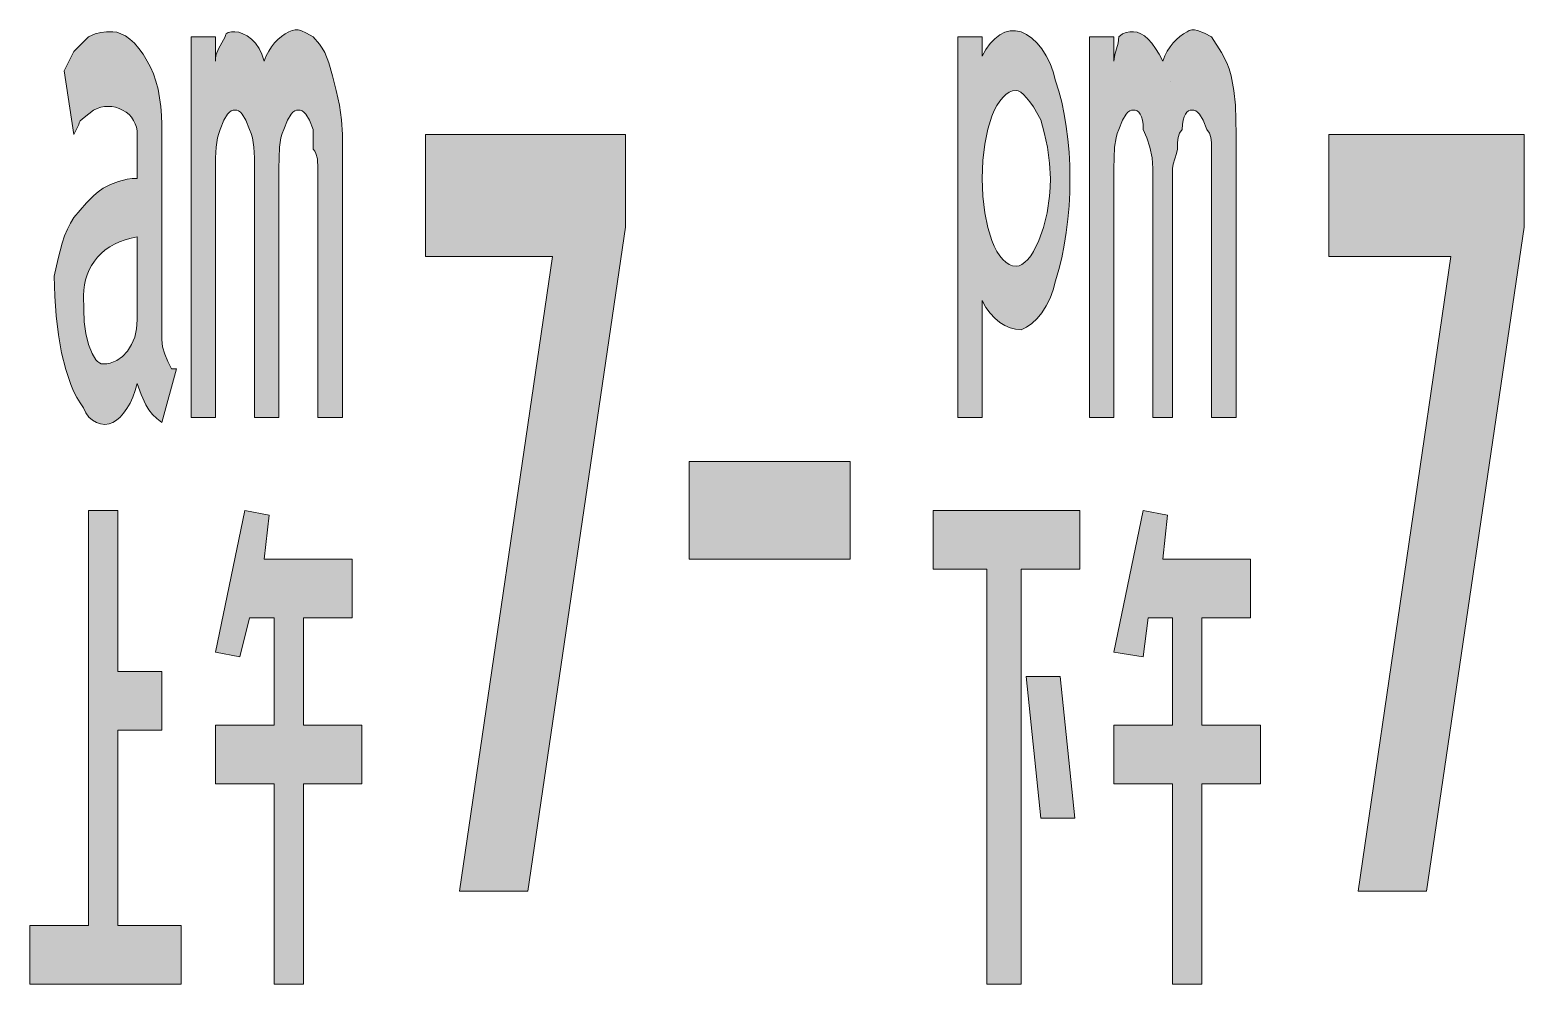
# Model space of a CAD drawing. Header units: metres. Extents: x 15 to 382, y 22 to 257.
import ezdxf

# ---------------------------------------------------------------- set-up
doc = ezdxf.new("R2010")
doc.units = ezdxf.units.M
doc.layers.add('FILL_WHITE_FFFFFF', color=7, linetype='Continuous', true_color=0xffffff)
doc.layers.add('STROKE_WHITE_FFFFFF', color=7, linetype='Continuous', true_color=0xffffff)

msp = doc.modelspace()

# ---------------------------------------------------------------- hatches: boundary and pattern name
at = {"layer": 'FILL_WHITE_FFFFFF', "true_color": 0xffffff}
h = msp.add_hatch(color=7, dxfattribs=at)
h.dxf.hatch_style = 1
h.paths.add_polyline_path([(37.54, 255.71), (38.63, 255.15), (39.75, 254.36), (40.87, 253.35), (41.96, 252.11), (43, 250.65), (43.95, 248.96), (44.79, 247.5), (45.53, 245.85), (46.14, 244.03), (46.65, 242.06), (47.04, 239.99), (47.33, 237.82), (47.49, 235.61), (47.55, 233.36), (47.55, 180.56), (47.76, 178.76), (48.3, 176.96), (49.07, 175.16), (49.95, 173.36), (51.15, 173.36), (47.55, 160.16), (46.31, 161.12), (45.26, 162.17), (44.39, 163.31), (43.65, 164.51), (42.49, 167.08), (41.55, 169.76), (41.05, 168.02), (40.44, 166.41), (39.76, 164.93), (39, 163.61), (38.19, 162.46), (37.33, 161.49), (36.45, 160.72), (35.55, 160.16), (34.6, 159.82), (33.58, 159.71), (32.53, 159.82), (31.5, 160.16), (30.52, 160.72), (29.64, 161.51), (28.91, 162.52), (28.35, 163.76), (27.48, 164.97), (26.66, 166.34), (25.9, 167.85), (25.2, 169.5), (23.96, 173.17), (22.95, 177.26), (22.16, 181.69), (21.6, 186.37), (21.26, 191.23), (21.15, 196.16), (22.07, 200.44), (23.1, 204.26), (23.69, 206.01), (24.36, 207.64), (25.1, 209.16), (25.95, 210.56), (29.1, 214.16), (30.84, 215.96), (31.91, 216.86), (33.15, 217.76), (34.97, 218.64), (36.9, 219.41), (39.06, 219.96), (40.25, 220.11), (41.55, 220.16), (41.55, 230.96), (41.49, 231.86), (41.33, 232.74), (41.04, 233.6), (40.65, 234.41), (40.14, 235.17), (39.53, 235.86), (38.79, 236.46), (37.95, 236.96), (37.05, 237.36), (36.15, 237.64), (35.25, 237.81), (34.35, 237.86), (33.45, 237.81), (32.55, 237.64), (31.65, 237.36), (30.75, 236.96), (28.5, 235.16), (27.54, 234.26), (27.26, 233.81), (27.15, 233.36), (25.95, 230.96), (23.55, 246.56), (25.95, 251.36), (29.55, 254.96), (31.16, 255.66), (32.55, 256.01), (33.94, 256.14), (35.55, 256.16), (36.5, 256.05), (37.54, 255.71)])
h.paths.add_polyline_path([(40.02, 205.48), (38.57, 205.09), (37.21, 204.6), (35.94, 204.02), (34.77, 203.34), (33.68, 202.58), (32.69, 201.73), (31.8, 200.81), (31.01, 199.82), (30.31, 198.77), (29.72, 197.65), (29.23, 196.48), (28.85, 195.26), (28.57, 194), (28.41, 192.7), (28.35, 191.36), (28.37, 187.97), (28.5, 184.91), (28.86, 182.08), (29.55, 179.36), (30.45, 177.09), (31.35, 175.61), (31.8, 175.13), (32.25, 174.81), (32.7, 174.62), (33.15, 174.56), (34.04, 174.62), (34.89, 174.78), (35.71, 175.05), (36.49, 175.41), (37.92, 176.4), (39.15, 177.71), (40.16, 179.31), (40.91, 181.14), (41.39, 183.18), (41.55, 185.36), (41.55, 205.76), (40.02, 205.48)], flags=16)
h = msp.add_hatch(color=7, dxfattribs=at)
h.dxf.hatch_style = 1
h.paths.add_polyline_path([(73.25, 250.26), (73.86, 251.44), (74.54, 252.51), (75.3, 253.46), (76.11, 254.31), (76.97, 255.04), (77.85, 255.66), (78.75, 256.16), (79.6, 256.5), (80.36, 256.65), (81.07, 256.63), (81.75, 256.46), (83.14, 255.82), (84.75, 254.96), (86.34, 253.12), (87.01, 252.14), (87.6, 251.06), (88.63, 248.55), (89.55, 245.36), (90.43, 241.76), (91.2, 238.16), (91.74, 234.56), (91.95, 230.96), (91.95, 161.36), (85.95, 161.36), (85.95, 222.56), (85.8, 224.96), (85.44, 226.27), (85.15, 226.86), (84.75, 227.36), (84.75, 232.16), (83.85, 234.43), (82.95, 235.91), (82.5, 236.39), (82.05, 236.72), (81.6, 236.9), (81.15, 236.96), (80.7, 236.9), (80.25, 236.72), (79.8, 236.39), (79.35, 235.91), (78.45, 234.43), (77.55, 232.16), (77.15, 231.21), (76.86, 230.16), (76.5, 227.81), (76.37, 225.24), (76.35, 222.56), (76.35, 161.36), (70.35, 161.36), (70.35, 222.56), (70.33, 225.24), (70.2, 227.81), (69.84, 230.16), (69.55, 231.21), (69.15, 232.16), (68.25, 234.43), (67.35, 235.91), (66.9, 236.39), (66.45, 236.72), (66, 236.9), (65.55, 236.96), (65.1, 236.9), (64.65, 236.72), (64.2, 236.39), (63.75, 235.91), (62.85, 234.43), (61.95, 232.16), (61.55, 231.21), (61.26, 230.16), (60.9, 227.81), (60.77, 225.24), (60.75, 222.56), (60.75, 161.36), (54.75, 161.36), (54.75, 254.96), (60.75, 254.96), (60.75, 248.96), (60.8, 249.81), (60.96, 250.57), (61.5, 251.96), (63.15, 254.96), (63.2, 255.36), (63.36, 255.66), (63.9, 256.01), (64.67, 256.14), (65.55, 256.16), (66.5, 256.05), (67.52, 255.71), (68.57, 255.15), (69.6, 254.36), (70.58, 253.35), (71.46, 252.11), (72.19, 250.65), (72.75, 248.96), (73.25, 250.26)])
h = msp.add_hatch(color=7, dxfattribs=at)
h.dxf.hatch_style = 1
h.paths.add_polyline_path([(243.15, 161.36), (243.15, 254.96), (249.15, 254.96), (249.15, 250.16), (250.1, 251.85), (251.16, 253.29), (252.29, 254.49), (253.5, 255.41), (254.76, 256.06), (256.07, 256.41), (257.4, 256.45), (258.75, 256.16), (260.1, 255.55), (261.41, 254.62), (262.67, 253.42), (263.85, 251.96), (264.91, 250.28), (265.84, 248.4), (266.59, 246.35), (267.15, 244.16), (267.99, 241.59), (268.73, 238.85), (269.34, 235.95), (269.85, 232.93), (270.24, 229.8), (270.53, 226.59), (270.69, 223.32), (270.75, 220.01), (270.69, 216.69), (270.53, 213.38), (270.24, 210.1), (269.85, 206.87), (269.34, 203.72), (268.73, 200.67), (267.99, 197.74), (267.15, 194.96), (266.59, 192.77), (265.84, 190.72), (264.91, 188.85), (263.85, 187.16), (262.67, 185.7), (261.41, 184.5), (260.1, 183.58), (258.75, 182.96), (257.4, 183.07), (256.07, 183.41), (254.76, 183.97), (253.5, 184.76), (252.29, 185.77), (251.16, 187.01), (250.1, 188.47), (249.15, 190.16), (249.15, 161.36), (243.15, 161.36)])
h.paths.add_polyline_path([(255.81, 241.33), (254.99, 240.8), (254.21, 240.07), (253.47, 239.17), (252.78, 238.09), (252.14, 236.85), (251.55, 235.46), (250.54, 232.27), (249.79, 228.6), (249.31, 224.54), (249.15, 220.16), (249.31, 215.79), (249.79, 211.72), (250.54, 208.05), (251.55, 204.86), (252.14, 203.47), (252.78, 202.23), (253.47, 201.16), (254.21, 200.25), (254.99, 199.53), (255.81, 199), (256.66, 198.67), (257.55, 198.56), (258.24, 198.67), (258.94, 199), (259.66, 199.53), (260.38, 200.25), (261.09, 201.16), (261.79, 202.23), (263.1, 204.86), (264.24, 208.05), (265.14, 211.72), (265.74, 215.79), (265.9, 217.94), (265.95, 220.16), (265.74, 223.93), (265.2, 227.81), (264.43, 231.47), (263.55, 234.56), (261.77, 237.71), (260.91, 238.95), (260.1, 239.96), (259.34, 240.75), (258.66, 241.31), (258.05, 241.65), (257.55, 241.76), (256.66, 241.65), (255.81, 241.33)], flags=16)
h = msp.add_hatch(color=7, dxfattribs=at)
h.dxf.hatch_style = 1
h.paths.add_polyline_path([(294.05, 250.26), (294.66, 251.44), (295.34, 252.51), (296.1, 253.46), (296.91, 254.31), (297.77, 255.04), (298.65, 255.66), (299.55, 256.16), (300.05, 256.5), (300.66, 256.65), (301.34, 256.63), (302.1, 256.46), (303.77, 255.82), (305.55, 254.96), (307.95, 251.06), (309.26, 248.55), (309.85, 247.05), (310.35, 245.36), (311.04, 241.76), (311.4, 238.16), (311.53, 234.56), (311.55, 230.96), (311.55, 161.36), (305.55, 161.36), (305.55, 222.56), (305.55, 227.36), (305.53, 228.96), (305.4, 230.21), (305.04, 231.24), (304.35, 232.16), (303.45, 234.43), (302.55, 235.91), (302.1, 236.39), (301.65, 236.72), (301.2, 236.9), (300.75, 236.96), (300.3, 236.9), (299.87, 236.72), (299.46, 236.39), (299.1, 235.91), (298.79, 235.26), (298.56, 234.43), (298.4, 233.4), (298.35, 232.16), (297.66, 231.24), (297.3, 230.21), (297.17, 228.96), (297.15, 227.36), (296.96, 226.27), (296.55, 224.96), (296.14, 223.65), (295.95, 222.56), (295.95, 161.36), (291.15, 161.36), (291.15, 222.56), (290.94, 225.24), (290.4, 227.81), (289.63, 230.16), (288.75, 232.16), (288.7, 233.4), (288.54, 234.43), (288.31, 235.26), (288, 235.91), (287.64, 236.39), (287.23, 236.72), (286.8, 236.9), (286.35, 236.96), (285.9, 236.9), (285.45, 236.72), (285, 236.39), (284.55, 235.91), (283.65, 234.43), (282.75, 232.16), (282.35, 231.21), (282.06, 230.16), (281.7, 227.81), (281.57, 225.24), (281.55, 222.56), (281.55, 161.36), (275.55, 161.36), (275.55, 254.96), (281.55, 254.96), (281.55, 248.96), (281.74, 250.57), (282.15, 251.96), (282.56, 253.35), (282.75, 254.96), (283.65, 255.66), (284.55, 256.01), (285.45, 256.14), (286.35, 256.16), (287.25, 256.05), (288.15, 255.71), (289.05, 255.15), (289.95, 254.36), (290.85, 253.35), (291.75, 252.11), (292.65, 250.65), (293.55, 248.96), (294.05, 250.26)])
h = msp.add_hatch(color=7, dxfattribs=at)
h.dxf.hatch_style = 1
h.paths.add_polyline_path([(112.35, 230.96), (161.55, 230.96), (161.55, 208.16), (137.55, 44.96), (120.75, 44.96), (143.55, 200.96), (112.35, 200.96), (112.35, 230.96)])
h = msp.add_hatch(color=7, dxfattribs=at)
h.dxf.hatch_style = 1
h.paths.add_polyline_path([(334.35, 230.96), (382.35, 230.96), (382.35, 208.16), (358.35, 44.96), (341.55, 44.96), (364.35, 200.96), (334.35, 200.96), (334.35, 230.96)])
h = msp.add_hatch(color=7, dxfattribs=at)
h.dxf.hatch_style = 1
h.paths.add_polyline_path([(216.75, 150.56), (216.75, 126.56), (177.15, 126.56), (177.15, 150.56), (216.75, 150.56)])
h = msp.add_hatch(color=7, dxfattribs=at)
h.dxf.hatch_style = 1
h.paths.add_polyline_path([(36.75, 98.96), (47.55, 98.96), (47.55, 84.56), (36.75, 84.56), (36.75, 36.56), (52.35, 36.56), (52.35, 22.16), (15.15, 22.16), (15.15, 36.56), (29.55, 36.56), (29.55, 138.56), (36.75, 138.56), (36.75, 98.96)])
h = msp.add_hatch(color=7, dxfattribs=at)
h.dxf.hatch_style = 1
h.paths.add_polyline_path([(94.35, 126.56), (94.35, 112.16), (82.35, 112.16), (82.35, 85.76), (96.75, 85.76), (96.75, 71.36), (82.35, 71.36), (82.35, 22.16), (75.15, 22.16), (75.15, 71.36), (60.75, 71.36), (60.75, 85.76), (75.15, 85.76), (75.15, 112.16), (69.15, 112.16), (66.75, 102.56), (60.75, 103.76), (67.95, 138.56), (73.95, 137.36), (72.75, 126.56), (94.35, 126.56)])
h = msp.add_hatch(color=7, dxfattribs=at)
h.dxf.hatch_style = 1
h.paths.add_polyline_path([(258.75, 22.16), (250.35, 22.16), (250.35, 124.16), (237.15, 124.16), (237.15, 138.56), (273.15, 138.56), (273.15, 124.16), (258.75, 124.16), (258.75, 22.16)])
h = msp.add_hatch(color=7, dxfattribs=at)
h.dxf.hatch_style = 1
h.paths.add_polyline_path([(315.15, 126.56), (315.15, 112.16), (303.15, 112.16), (303.15, 85.76), (317.55, 85.76), (317.55, 71.36), (303.15, 71.36), (303.15, 22.16), (295.95, 22.16), (295.95, 71.36), (281.55, 71.36), (281.55, 85.76), (295.95, 85.76), (295.95, 112.16), (289.95, 112.16), (288.75, 102.56), (281.55, 103.76), (288.75, 138.56), (294.75, 137.36), (293.55, 126.56), (315.15, 126.56)])
h = msp.add_hatch(color=7, dxfattribs=at)
h.dxf.hatch_style = 1
h.paths.add_polyline_path([(271.95, 62.96), (263.55, 62.96), (259.95, 97.76), (268.35, 97.76), (271.95, 62.96)])

# ---------------------------------------------------------------- linework, layer by layer
at = {"layer": 'FILL_WHITE_FFFFFF', "lineweight": 0, "true_color": 0xffffff}
for points in [[(37.54, 255.71), (38.63, 255.15), (39.75, 254.36), (40.87, 253.35), (41.96, 252.11), (43, 250.65), (43.95, 248.96), (44.79, 247.5), (45.53, 245.85), (46.14, 244.03), (46.65, 242.06), (47.04, 239.99), (47.33, 237.82), (47.49, 235.61), (47.55, 233.36), (47.55, 180.56), (47.76, 178.76), (48.3, 176.96), (49.07, 175.16), (49.95, 173.36), (51.15, 173.36), (47.55, 160.16), (46.31, 161.12), (45.26, 162.17), (44.39, 163.31), (43.65, 164.51), (42.49, 167.08), (41.55, 169.76), (41.05, 168.02), (40.44, 166.41), (39.76, 164.93), (39, 163.61), (38.19, 162.46), (37.33, 161.49), (36.45, 160.72), (35.55, 160.16), (34.6, 159.82), (33.58, 159.71), (32.53, 159.82), (31.5, 160.16), (30.52, 160.72), (29.64, 161.51), (28.91, 162.52), (28.35, 163.76), (27.48, 164.97), (26.66, 166.34), (25.9, 167.85), (25.2, 169.5), (23.96, 173.17), (22.95, 177.26), (22.16, 181.69), (21.6, 186.37), (21.26, 191.23), (21.15, 196.16), (22.07, 200.44), (23.1, 204.26), (23.69, 206.01), (24.36, 207.64), (25.1, 209.16), (25.95, 210.56), (29.1, 214.16), (30.84, 215.96), (31.91, 216.86), (33.15, 217.76), (34.97, 218.64), (36.9, 219.41), (39.06, 219.96), (40.25, 220.11), (41.55, 220.16), (41.55, 230.96), (41.49, 231.86), (41.33, 232.74), (41.04, 233.6), (40.65, 234.41), (40.14, 235.17), (39.53, 235.86), (38.79, 236.46), (37.95, 236.96), (37.05, 237.36), (36.15, 237.64), (35.25, 237.81), (34.35, 237.86), (33.45, 237.81), (32.55, 237.64), (31.65, 237.36), (30.75, 236.96), (28.5, 235.16), (27.54, 234.26), (27.26, 233.81), (27.15, 233.36), (25.95, 230.96), (23.55, 246.56), (25.95, 251.36), (29.55, 254.96), (31.16, 255.66), (32.55, 256.01), (33.94, 256.14), (35.55, 256.16), (36.5, 256.05)], [(73.25, 250.26), (73.86, 251.44), (74.54, 252.51), (75.3, 253.46), (76.11, 254.31), (76.97, 255.04), (77.85, 255.66), (78.75, 256.16), (79.6, 256.5), (80.36, 256.65), (81.07, 256.63), (81.75, 256.46), (83.14, 255.82), (84.75, 254.96), (86.34, 253.12), (87.01, 252.14), (87.6, 251.06), (88.63, 248.55), (89.55, 245.36), (90.43, 241.76), (91.2, 238.16), (91.74, 234.56), (91.95, 230.96), (91.95, 161.36), (85.95, 161.36), (85.95, 222.56), (85.8, 224.96), (85.44, 226.27), (85.15, 226.86), (84.75, 227.36), (84.75, 232.16), (83.85, 234.43), (82.95, 235.91), (82.5, 236.39), (82.05, 236.72), (81.6, 236.9), (81.15, 236.96), (80.7, 236.9), (80.25, 236.72), (79.8, 236.39), (79.35, 235.91), (78.45, 234.43), (77.55, 232.16), (77.15, 231.21), (76.86, 230.16), (76.5, 227.81), (76.37, 225.24), (76.35, 222.56), (76.35, 161.36), (70.35, 161.36), (70.35, 222.56), (70.33, 225.24), (70.2, 227.81), (69.84, 230.16), (69.55, 231.21), (69.15, 232.16), (68.25, 234.43), (67.35, 235.91), (66.9, 236.39), (66.45, 236.72), (66, 236.9), (65.55, 236.96), (65.1, 236.9), (64.65, 236.72), (64.2, 236.39), (63.75, 235.91), (62.85, 234.43), (61.95, 232.16), (61.55, 231.21), (61.26, 230.16), (60.9, 227.81), (60.77, 225.24), (60.75, 222.56), (60.75, 161.36), (54.75, 161.36), (54.75, 254.96), (60.75, 254.96), (60.75, 248.96), (60.8, 249.81), (60.96, 250.57), (61.5, 251.96), (63.15, 254.96), (63.2, 255.36), (63.36, 255.66), (63.9, 256.01), (64.67, 256.14), (65.55, 256.16), (66.5, 256.05), (67.52, 255.71), (68.57, 255.15), (69.6, 254.36), (70.58, 253.35), (71.46, 252.11), (72.19, 250.65), (72.75, 248.96)], [(243.15, 161.36), (243.15, 254.96), (249.15, 254.96), (249.15, 250.16), (250.1, 251.85), (251.16, 253.29), (252.29, 254.49), (253.5, 255.41), (254.76, 256.06), (256.07, 256.41), (257.4, 256.45), (258.75, 256.16), (260.1, 255.55), (261.41, 254.62), (262.67, 253.42), (263.85, 251.96), (264.91, 250.28), (265.84, 248.4), (266.59, 246.35), (267.15, 244.16), (267.99, 241.59), (268.73, 238.85), (269.34, 235.95), (269.85, 232.93), (270.24, 229.8), (270.53, 226.59), (270.69, 223.32), (270.75, 220.01), (270.69, 216.69), (270.53, 213.38), (270.24, 210.1), (269.85, 206.87), (269.34, 203.72), (268.73, 200.67), (267.99, 197.74), (267.15, 194.96), (266.59, 192.77), (265.84, 190.72), (264.91, 188.85), (263.85, 187.16), (262.67, 185.7), (261.41, 184.5), (260.1, 183.58), (258.75, 182.96), (257.4, 183.07), (256.07, 183.41), (254.76, 183.97), (253.5, 184.76), (252.29, 185.77), (251.16, 187.01), (250.1, 188.47), (249.15, 190.16), (249.15, 161.36)], [(294.05, 250.26), (294.66, 251.44), (295.34, 252.51), (296.1, 253.46), (296.91, 254.31), (297.77, 255.04), (298.65, 255.66), (299.55, 256.16), (300.05, 256.5), (300.66, 256.65), (301.34, 256.63), (302.1, 256.46), (303.77, 255.82), (305.55, 254.96), (307.95, 251.06), (309.26, 248.55), (309.85, 247.05), (310.35, 245.36), (311.04, 241.76), (311.4, 238.16), (311.53, 234.56), (311.55, 230.96), (311.55, 161.36), (305.55, 161.36), (305.55, 222.56), (305.55, 227.36), (305.53, 228.96), (305.4, 230.21), (305.04, 231.24), (304.35, 232.16), (303.45, 234.43), (302.55, 235.91), (302.1, 236.39), (301.65, 236.72), (301.2, 236.9), (300.75, 236.96), (300.3, 236.9), (299.87, 236.72), (299.46, 236.39), (299.1, 235.91), (298.79, 235.26), (298.56, 234.43), (298.4, 233.4), (298.35, 232.16), (297.66, 231.24), (297.3, 230.21), (297.17, 228.96), (297.15, 227.36), (296.96, 226.27), (296.55, 224.96), (296.14, 223.65), (295.95, 222.56), (295.95, 161.36), (291.15, 161.36), (291.15, 222.56), (290.94, 225.24), (290.4, 227.81), (289.63, 230.16), (288.75, 232.16), (288.7, 233.4), (288.54, 234.43), (288.31, 235.26), (288, 235.91), (287.64, 236.39), (287.23, 236.72), (286.8, 236.9), (286.35, 236.96), (285.9, 236.9), (285.45, 236.72), (285, 236.39), (284.55, 235.91), (283.65, 234.43), (282.75, 232.16), (282.35, 231.21), (282.06, 230.16), (281.7, 227.81), (281.57, 225.24), (281.55, 222.56), (281.55, 161.36), (275.55, 161.36), (275.55, 254.96), (281.55, 254.96), (281.55, 248.96), (281.74, 250.57), (282.15, 251.96), (282.56, 253.35), (282.75, 254.96), (283.65, 255.66), (284.55, 256.01), (285.45, 256.14), (286.35, 256.16), (287.25, 256.05), (288.15, 255.71), (289.05, 255.15), (289.95, 254.36), (290.85, 253.35), (291.75, 252.11), (292.65, 250.65), (293.55, 248.96)], [(255.81, 241.33), (254.99, 240.8), (254.21, 240.07), (253.47, 239.17), (252.78, 238.09), (252.14, 236.85), (251.55, 235.46), (250.54, 232.27), (249.79, 228.6), (249.31, 224.54), (249.15, 220.16), (249.31, 215.79), (249.79, 211.72), (250.54, 208.05), (251.55, 204.86), (252.14, 203.47), (252.78, 202.23), (253.47, 201.16), (254.21, 200.25), (254.99, 199.53), (255.81, 199), (256.66, 198.67), (257.55, 198.56), (258.24, 198.67), (258.94, 199), (259.66, 199.53), (260.38, 200.25), (261.09, 201.16), (261.79, 202.23), (263.1, 204.86), (264.24, 208.05), (265.14, 211.72), (265.74, 215.79), (265.9, 217.94), (265.95, 220.16), (265.74, 223.93), (265.2, 227.81), (264.43, 231.47), (263.55, 234.56), (261.77, 237.71), (260.91, 238.95), (260.1, 239.96), (259.34, 240.75), (258.66, 241.31), (258.05, 241.65), (257.55, 241.76), (256.66, 241.65)], [(112.35, 230.96), (161.55, 230.96), (161.55, 208.16), (137.55, 44.96), (120.75, 44.96), (143.55, 200.96), (112.35, 200.96)], [(334.35, 230.96), (382.35, 230.96), (382.35, 208.16), (358.35, 44.96), (341.55, 44.96), (364.35, 200.96), (334.35, 200.96)], [(40.02, 205.48), (38.57, 205.09), (37.21, 204.6), (35.94, 204.02), (34.77, 203.34), (33.68, 202.58), (32.69, 201.73), (31.8, 200.81), (31.01, 199.82), (30.31, 198.77), (29.72, 197.65), (29.23, 196.48), (28.85, 195.26), (28.57, 194), (28.41, 192.7), (28.35, 191.36), (28.37, 187.97), (28.5, 184.91), (28.86, 182.08), (29.55, 179.36), (30.45, 177.09), (31.35, 175.61), (31.8, 175.13), (32.25, 174.81), (32.7, 174.62), (33.15, 174.56), (34.04, 174.62), (34.89, 174.78), (35.71, 175.05), (36.49, 175.41), (37.92, 176.4), (39.15, 177.71), (40.16, 179.31), (40.91, 181.14), (41.39, 183.18), (41.55, 185.36), (41.55, 205.76)], [(216.75, 150.56), (216.75, 126.56), (177.15, 126.56), (177.15, 150.56)], [(36.75, 98.96), (47.55, 98.96), (47.55, 84.56), (36.75, 84.56), (36.75, 36.56), (52.35, 36.56), (52.35, 22.16), (15.15, 22.16), (15.15, 36.56), (29.55, 36.56), (29.55, 138.56), (36.75, 138.56)], [(94.35, 126.56), (94.35, 112.16), (82.35, 112.16), (82.35, 85.76), (96.75, 85.76), (96.75, 71.36), (82.35, 71.36), (82.35, 22.16), (75.15, 22.16), (75.15, 71.36), (60.75, 71.36), (60.75, 85.76), (75.15, 85.76), (75.15, 112.16), (69.15, 112.16), (66.75, 102.56), (60.75, 103.76), (67.95, 138.56), (73.95, 137.36), (72.75, 126.56)], [(258.75, 22.16), (250.35, 22.16), (250.35, 124.16), (237.15, 124.16), (237.15, 138.56), (273.15, 138.56), (273.15, 124.16), (258.75, 124.16)], [(315.15, 126.56), (315.15, 112.16), (303.15, 112.16), (303.15, 85.76), (317.55, 85.76), (317.55, 71.36), (303.15, 71.36), (303.15, 22.16), (295.95, 22.16), (295.95, 71.36), (281.55, 71.36), (281.55, 85.76), (295.95, 85.76), (295.95, 112.16), (289.95, 112.16), (288.75, 102.56), (281.55, 103.76), (288.75, 138.56), (294.75, 137.36), (293.55, 126.56)], [(271.95, 62.96), (263.55, 62.96), (259.95, 97.76), (268.35, 97.76)]]:
    msp.add_lwpolyline(points, close=True, dxfattribs=at)
at = {"layer": 'STROKE_WHITE_FFFFFF', "lineweight": 0, "true_color": 0xffffff}
msp.add_lwpolyline([(295.35, 244), (295.35, 244)], dxfattribs=at)

doc.saveas('drawing.dxf')
